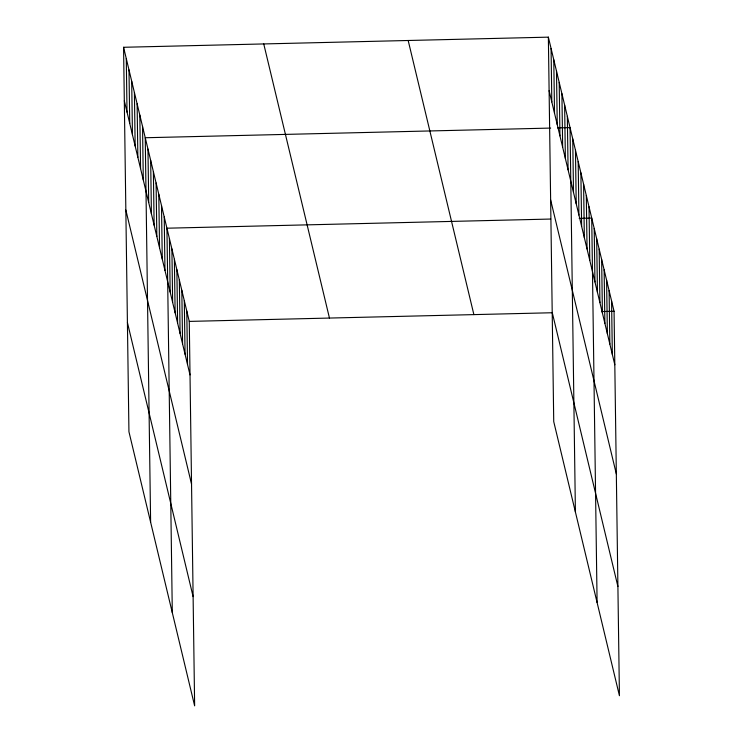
<?xml version="1.0" encoding="UTF-8"?>
<svg xmlns="http://www.w3.org/2000/svg" width="743" height="743" viewBox="0 0 743 743"><rect width="100%" height="100%" fill="white"/><g stroke="black" fill="none" stroke-linecap="round" stroke-linejoin="round"><path stroke-width="1.11" d="M123.57 47.283L189.27 321.403L194.638 705.85L128.938 431.729L123.57 47.283L548.362 37.15L614.062 311.271L619.43 695.717L553.73 421.597L548.362 37.15M550.665 128.075L145.247 137.743L150.615 522.19M557.51 127.907L570.039 127.61L575.407 512.057M550.693 219.046L166.934 228.203L172.302 612.65M579.187 218.368L591.725 218.071L597.093 602.517M189.27 321.403L552.523 312.738M601.524 311.568L614.062 311.271M549.105 90.655L614.814 364.776M550.628 199.867L616.337 473.988M552.207 312.385L617.907 586.506M408.176 40.493L473.885 314.614M263.746 43.939L329.455 318.06M124.313 100.788L190.022 374.909M125.836 210L191.545 484.12M127.415 322.518L193.115 596.638M611.582 300.915L612.325 354.42M609.102 290.559L609.845 344.065M606.613 280.204L607.365 333.709M604.133 269.848L604.886 323.354M601.654 259.493L602.397 312.998M599.174 249.137L599.917 302.642M596.685 238.782L597.437 292.287M594.205 228.426L594.957 281.931M589.013 206.758L589.766 260.264M586.301 195.455L587.054 248.961M583.589 184.143L584.342 237.649M580.887 172.84L581.63 226.346M578.175 161.528L578.918 215.033M575.463 150.225L576.206 203.731M572.751 138.913L573.503 192.418M567.336 116.298L568.079 169.803M564.624 104.995L565.367 158.5M561.912 93.683L562.655 147.188M559.2 82.38L559.943 135.885M556.488 71.068L557.241 124.573M553.776 59.765L554.529 113.27M551.074 48.453L551.817 101.958M186.79 311.048L187.533 364.553M184.31 300.692L185.053 354.197M181.821 290.337L182.574 343.842M179.342 279.981L180.094 333.486M176.862 269.625L177.605 323.131M174.382 259.27L175.125 312.775M171.893 248.914L172.645 302.42M169.413 238.559L170.166 292.064M164.222 216.891L164.974 270.396M161.51 205.588L162.262 259.093M158.798 194.276L159.55 247.781M156.095 182.973L156.838 236.478M153.383 171.661L154.126 225.166M150.671 160.358L151.414 213.863M147.959 149.046L148.711 202.551M142.535 126.431L143.288 179.936M139.833 115.128L140.576 168.633M137.121 103.816L137.864 157.321M134.409 92.513L135.152 146.018M131.697 81.201L132.449 134.706M128.985 69.898L129.737 123.403M126.282 58.586L127.025 112.091"/></g></svg>
